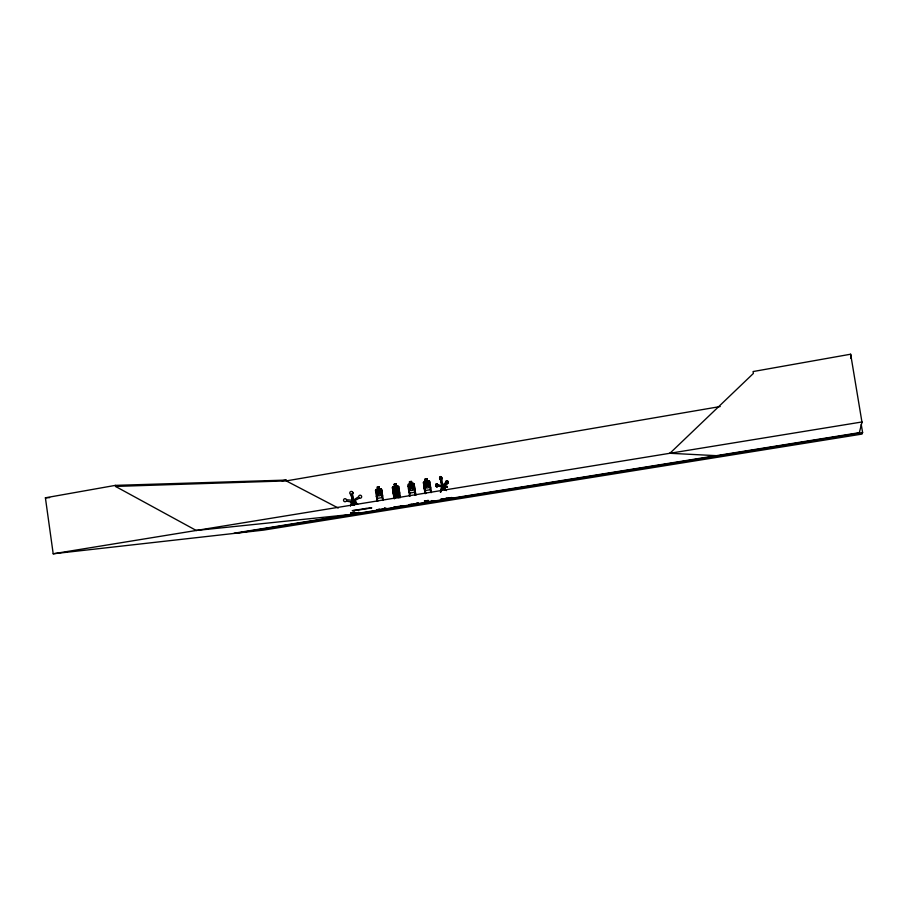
<?xml version="1.0" encoding="UTF-8"?>
<svg xmlns="http://www.w3.org/2000/svg" width="908" height="908" viewBox="0 0 908 908"><rect width="100%" height="100%" fill="white"/><g stroke="black" fill="none" stroke-linecap="round" stroke-linejoin="round"><path stroke-width="1.36" d="M442.082 485.644L441.924 486.813L442.082 485.644L437.633 484.724A1.544 1.022 83 0 0 436.078 484.055A1.544 1.022 83 0 0 436.056 486.393A1.544 1.022 83 0 0 437.622 486.257L437.758 486.234A1.544 1.022 83 0 1 436.192 486.37A1.544 1.022 83 0 1 436.226 484.032A1.544 1.022 83 0 1 437.781 484.713M862.033 422.56L850.66 354.211L753.072 371.554L753.379 373.449L669.911 453.285M352.52 500.251C352.792 501.012 353.745 502.862 346.277 501.068A1.521 1.51 -61.3 0 1 343.962 501.273A1.521 1.51 -61.3 0 1 344.177 498.946A1.521 1.51 -61.3 0 1 346.413 499.559L346.413 499.559M382.109 497.527L381.587 489.389L380.838 488.686L376.003 489.491L375.469 490.388L377.195 501.364M414.57 492.215L415.047 489.945L414.638 492.272L409.712 493.078L408.748 490.978M430.653 487.38L430.244 489.718L425.284 490.536L424.297 488.425L425.284 490.536M393.016 491.716L393.425 489.389L398.351 488.583L399.338 490.683M399.634 492.488L399.225 494.815L394.299 495.62L393.346 493.521M376.752 509.819L379.465 509.172M409.224 504.587L411.778 504.303M427.35 501.784L424.842 502.09M441.719 490.581L442.718 487.051L441.833 486.586L440.448 492.295L442.548 486.824L442.173 487.517M440.584 492.284L441.833 486.586L442.571 487.074L443.025 486.245L446.441 490.536M861.227 424.376L862.6 432.549L862.044 434.069L263.547 530.113L53.197 553.789L45.4 497.8L115.373 485.371L286.145 480.094L286.258 480.899L338.23 508.026M395.218 491.364L394.435 493.316L395.059 497.448L399.69 497.527L400.235 496.619L399.622 497.459M351.941 505.166L353.473 501.67L352.406 501.216L350.42 505.824L353.246 501.454L352.656 502.147M350.511 505.847L352.406 501.216L353.246 501.454M445.147 490.354L442.4 487.119L443.025 486.245M375.56 490.399L376.071 489.548M394.083 498.617L392.426 487.585L392.994 486.688L394.424 486.45L393.55 487.426L394.174 491.557L395.491 493.158L396.104 497.278L398.805 496.835L397.114 494.519L398.079 491.659L396.592 494.111C393.47 490.138 395.162 494.803 396.07 490.104L398.203 491.954L396.41 489.56L397.364 486.79L395.888 489.117L393.856 487.369L395.548 489.684L394.537 492.465L396.24 494.644L395.411 497.425L396.773 495.087L398.169 496.926L397.602 486.756L396.433 486.189L396.183 483.896L396.456 486.189M392.494 487.607L393.039 486.756L397.863 485.962L398.737 486.54L400.417 497.595M352.372 494.1A1.555 1.544 -60 0 0 352.259 491.716A1.555 1.544 -60 0 0 349.943 492.261A1.555 1.544 -60 0 0 350.874 494.451L352.383 494.1L352.701 492.25M398.26 497.754L399.111 496.789L398.487 492.647L397.171 491.046L396.546 486.926L394.594 487.256L395.218 491.387L397.171 491.046M442.423 485.508L445.896 482.216A1.555 1.044 83 0 1 447.042 480.707A1.555 1.044 83 0 1 447.962 482.772A1.555 1.044 83 0 1 446.498 483.555L442.877 486.518L442.423 485.508L444.511 485.133L444.761 486.767M442.877 486.518L446.645 483.544A1.555 1.044 83 0 0 448.109 482.761A1.555 1.044 83 0 0 447.179 480.684A1.555 1.044 83 0 0 446.044 482.193M352.247 494.202C355.686 507.061 351.271 496.631 352.837 492.613M441.56 477.483L442.707 485.508L441.81 485.757A1.351 0.908 82.9 0 0 441.719 486.404M350.908 494.417L352.44 500.399L353.575 500.149M350.783 512.952L354.903 512.418M354.495 504.837L353.564 502.192L353.564 504.984M354.086 502.124L354.086 504.916M443.501 485.326L444.511 485.133M445.397 490.025L444.818 486.688L441.697 487.278L447.462 486.847L444.262 486.96L445.261 486.699L445.011 485.076L445.794 484.974L446.044 486.597M446.554 498.469C465.725 495.348 426.306 501.409 446.566 498.571M378.296 509.66L384.674 508.639L384.493 507.992M395.275 506.936L401.733 505.904M395.922 506.823L393.834 507.095L396.421 506.823M432.741 500.898L426.442 501.92M282.025 480.797L286.145 480.094M720.203 406.546L286.258 480.899L115.532 486.427L115.373 485.371M425.035 479.072L427.169 478.72L427.452 481.036L428.587 481.603L429.223 485.769L428.44 487.732L426.476 488.05L425.148 486.438L424.513 482.284L425.455 481.365L425.058 479.072L425.398 481.297M416.5 503.509L418.338 503.248M394.14 484.305L396.126 483.975L394.061 484.236L394.503 486.518M396.524 486.109L398.737 486.54M415.83 495.076L414.105 483.975L413.254 483.317L408.373 484.123L407.828 485.02L409.576 496.097M375.742 491.716L376.309 491.625L377.762 501.273M382.79 500.456L381.246 490.797L381.814 490.706M408.101 486.37L408.668 486.279L410.144 495.995M415.172 495.178L413.696 485.44L414.275 485.349M423.65 483.805L424.229 483.703L425.727 493.464M393.266 488.833L394.662 498.526L393.266 488.833L392.687 488.935M399.838 497.697L398.294 488.005L398.873 487.902M377.353 498.379L376.355 496.29L377.319 498.379L382.2 497.584L382.552 495.28M394.344 495.53L399.191 494.746M53.197 553.789L196.355 530.454M366.219 508.423L352.225 510.682L358.149 510.092M357.922 510.137L371.769 507.901L365.981 508.469M350.851 512.941L354.892 512.362L351.6 512.85L353.609 512.498M433.899 500.728L432.231 500.989M386.172 508.423L383.505 508.696L385.832 508.174M410.756 504.428L417.033 503.418M433.842 500.796L431.595 500.614M234.082 533.223L859.32 432.673L862.055 421.959L196.253 530.465L115.532 486.427M236.216 533.246L862.6 432.549M444.716 490.138L444.262 487.346L447.462 486.847M444.965 487.256L444.262 487.346M351.044 502.067L356.129 501.852L351.112 502.533M350.987 513.735L359.205 512.611L350.976 513.644M427.407 500.603L425.103 501L428.383 500.512L424.32 501.103L428.394 500.58L427.248 500.626M447.383 486.37L443.978 486.858L443.728 485.235M444.001 485.269L444.784 485.167M440.584 479.674L441.674 477.858A1.589 1.056 83.2 0 0 439.869 476.995A1.589 1.056 83.2 0 0 440.414 479.674L441.958 485.735L440.584 479.674A1.544 1.033 83.2 0 1 439.858 477.415A1.544 1.033 83.2 0 1 441.39 476.95A1.544 1.033 83.2 0 1 441.583 479.31L441.481 479.424M196.253 530.465L350.874 514.45M415.989 503.52L418.248 502.953M400.598 506.006L403.118 505.699M431.686 500.898L434.194 500.705M393.924 497.652L394.798 498.31L393.981 497.618M409.712 493.078L408.793 490.956M413.696 485.44L415.251 495.166M379.135 486.711L377.081 487.051L377.512 489.31L376.57 490.218L377.183 494.338L378.488 495.927L380.418 495.609L381.178 493.68L380.554 489.56L379.419 488.992L379.079 486.79L379.442 488.992M429.881 482.761L429.291 482.863L430.869 492.624M409.792 483.885L409.565 481.728M424.161 483.714L425.648 493.464M392.426 487.585L394.163 498.617M413.254 483.317L414.071 484.021M45.4 497.8L49.622 497.618M359.205 512.611L358.285 512.509L359.193 512.521M669.764 453.274L716.378 455.668M354.517 501.625L354.006 500.013M352.44 500.399L351.135 494.451M346.481 499.752L352.656 500.308M437.679 486.075L442.071 486.79M446.634 498.333L445.964 498.333M359.432 498.049L353.927 501.114L353.348 500.138L358.637 496.744A1.521 1.51 -60.8 0 1 360.397 495.223A1.521 1.51 -60.8 0 1 361.577 497.221A1.521 1.51 -60.8 0 1 359.409 498.049M428.826 480.809L429.654 481.433M380.793 488.765L381.621 489.389L383.358 500.365M357.718 504.156L353.95 500.864L353.201 501.727L356.072 504.224M442.877 486.268L446.305 490.558M398.294 488.674L399.248 490.706M442.559 485.496L443.013 486.506M442.707 485.428L442.956 487.051M431.448 492.533L429.711 481.388L428.848 480.729L423.934 481.546L423.389 482.454L425.069 493.566M427.078 478.811L427.418 481.036M423.457 482.466L425.137 493.555M414.048 484.021L415.75 495.076M353.564 502.192L353.972 504.905M850.978 356.14L851.136 357.752M850.66 354.211L850.694 358.285M441.844 485.417A1.351 0.908 82.9 0 1 443.183 485.303A1.351 0.908 82.9 0 1 443.274 487.29A1.351 0.908 82.9 0 1 441.924 487.051M381.167 494.656L379.056 492.885L377.592 495.325L378.545 492.476L376.877 490.172L378.874 491.909L380.327 489.594L379.396 492.352L381.167 494.656M413.617 489.321L411.472 487.539L409.985 490.002L410.949 487.131L409.247 484.804L411.279 486.563L412.754 484.225L411.812 487.006L413.617 489.321M429.212 486.756L427.055 484.974L426.238 487.312L425.523 487.358L426.533 484.554L424.819 482.227L426.874 483.987L428.349 481.649L427.407 484.429L429.212 486.756M445.453 485.735L445.453 485.735M413.628 488.345L412.845 490.286L410.893 490.615L409.576 489.003L409.463 481.66L411.574 481.319L413.628 488.345M355.72 512.986L354.778 513.134L355.72 512.986M378.795 487.21L377.558 487.426L377.66 488.152L378.908 487.948L378.795 487.21M411.199 481.83L409.951 482.034L410.053 482.784L411.313 482.568L411.199 481.83M426.783 479.242L425.523 479.447L425.636 480.196L426.896 479.98L426.783 479.242M395.809 484.407L394.549 484.611L394.662 485.349L395.922 485.144L395.809 484.407M379.521 489.73L377.603 490.048L378.216 494.168L380.146 493.85L379.521 489.73M411.948 484.361L409.985 484.69L410.62 488.833L412.572 488.515L411.948 484.361M427.532 481.785L425.568 482.114L426.204 486.268L428.167 485.95L427.532 481.785M397.443 492.817L395.479 493.135L397.443 492.84M441.492 485.451A1.362 0.908 82.9 0 0 442.196 487.641A1.362 0.908 82.9 0 0 443.07 485.837A1.362 0.908 82.9 0 0 441.492 485.451M353.632 502.147A1.328 1.328 -61.5 0 0 353.95 499.865A1.328 1.328 -61.5 0 0 351.816 500.739A1.328 1.328 -61.5 0 0 353.632 502.147"/></g></svg>
